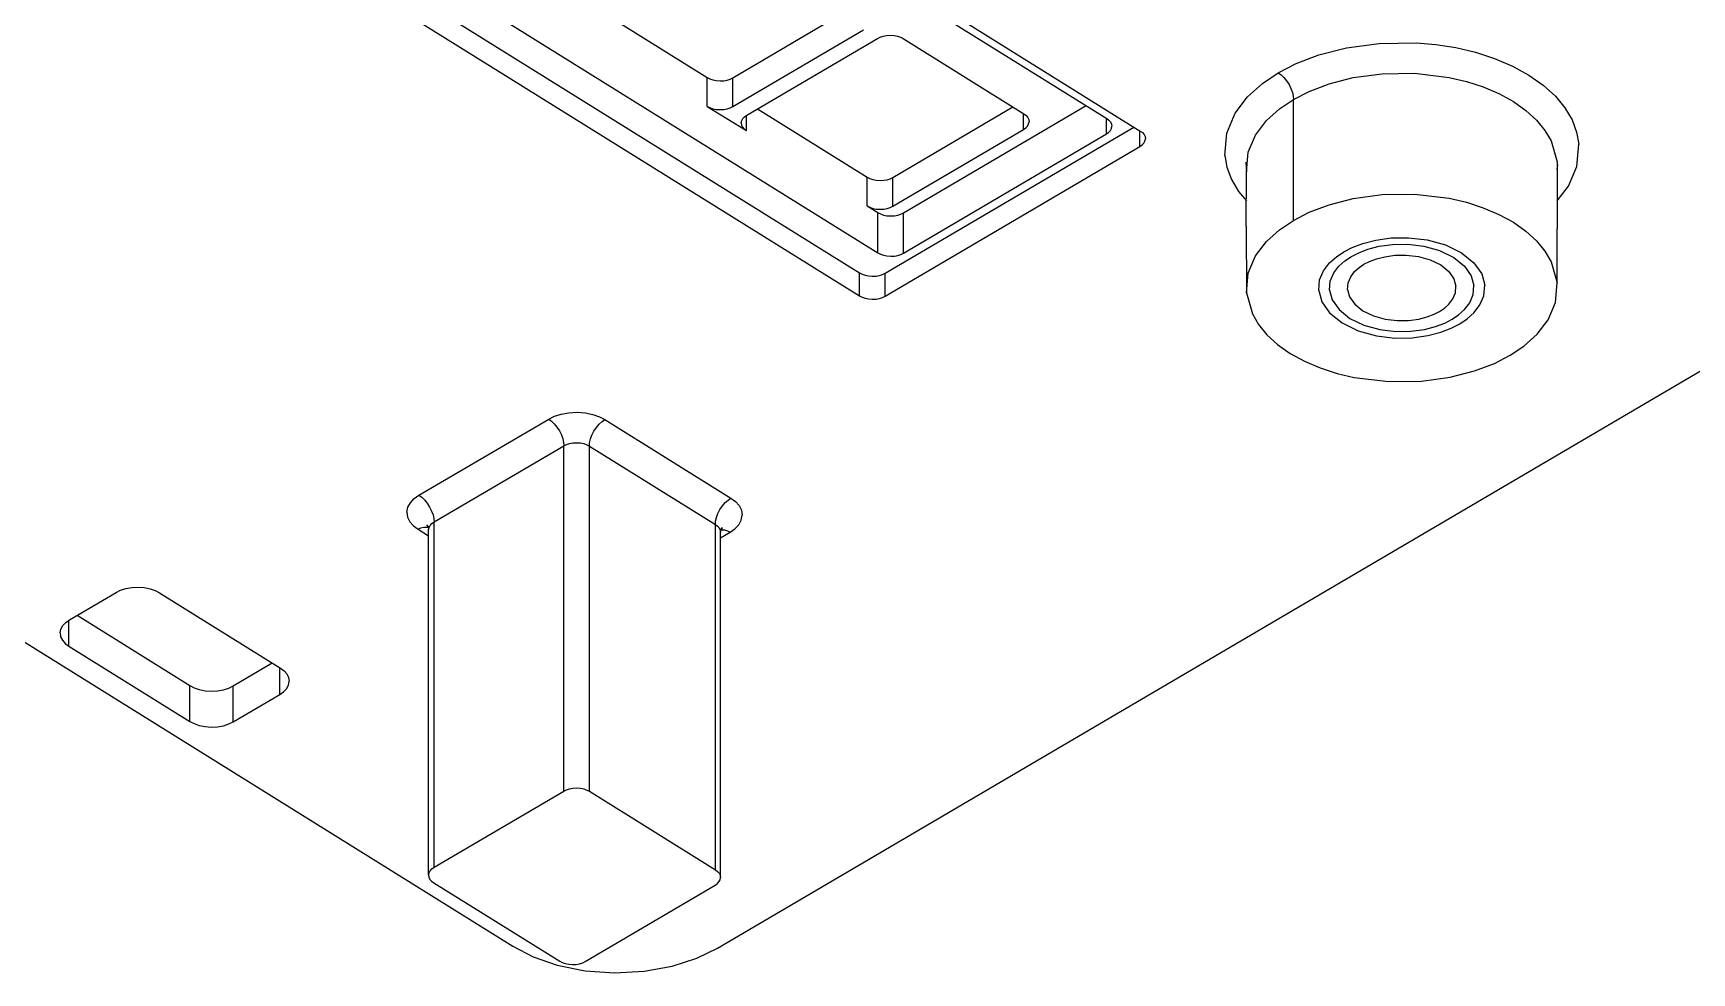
# Model space of a CAD drawing. Header units: millimetres. Extents: x -60 to 60, y -17 to 58.
# Drawn here: x -16.24 to 29.62, y -17.12 to 8.87 of the extents above; entities that cross this region are included whole.
import ezdxf

# ---------------------------------------------------------------- set-up
doc = ezdxf.new("R2010")
doc.units = ezdxf.units.MM
doc.layers.add('VISIBLE', color=7, linetype='Continuous')

msp = doc.modelspace()

# ---------------------------------------------------------------- linework, layer by layer
at = {"layer": 'VISIBLE'}
for p, q in [((-18.748, 26.801), (14.369, 6.165)), ((-27.79, 24.542), (7.115, 2.792)), ((-28.538, 24.14), (6.607, 2.24)), ((-28.716, 23.614), (6.607, 1.603)), ((-58.715, 18.341), (-2.978, -16.39)), ((2.678, -16.44), (58.632, 16.448)), ((5.81, 11.267), (13.442, 6.511)), ((-0.64, 9.535), (2.395, 7.644)), ((3.102, 7.638), (6.419, 9.587)), ((3.102, 6.842), (6.718, 8.967)), ((3.485, 6.603), (7.101, 8.728)), ((7.101, 8.728), (7.172, 8.763)), ((7.172, 8.763), (7.257, 8.79)), ((7.257, 8.79), (7.354, 8.808)), ((7.354, 8.808), (7.457, 8.813)), ((7.457, 8.813), (7.559, 8.806)), ((7.559, 8.806), (7.655, 8.787)), ((7.655, 8.787), (7.739, 8.758)), ((7.739, 8.758), (7.808, 8.722)), ((7.808, 8.722), (11.152, 6.638)), ((18.681, 8.031), (19.305, 8.269)), ((19.305, 8.269), (20.07, 8.465)), ((20.07, 8.465), (20.976, 8.589)), ((20.976, 8.589), (22.001, 8.603)), ((22.001, 8.603), (22.544, 8.558)), ((22.544, 8.558), (23.093, 8.472)), ((23.093, 8.472), (23.637, 8.344)), ((23.637, 8.344), (24.164, 8.174)), ((18.184, 7.775), (18.681, 8.031)), ((24.164, 8.174), (24.661, 7.963)), ((24.661, 7.963), (25.113, 7.714)), ((2.395, 6.848), (2.395, 7.644)), ((2.395, 7.644), (2.465, 7.608)), ((2.465, 7.608), (2.549, 7.579)), ((2.549, 7.579), (2.644, 7.559)), ((2.644, 7.559), (2.747, 7.552)), ((2.747, 7.552), (2.849, 7.558)), ((2.849, 7.558), (2.946, 7.575)), ((2.946, 7.575), (3.031, 7.603)), ((3.031, 7.603), (3.102, 7.638)), ((3.102, 6.842), (3.102, 7.638)), ((17.336, 7.112), (17.748, 7.482)), ((17.748, 7.482), (18.184, 7.775)), ((18.184, 7.775), (18.26, 7.72)), ((18.26, 7.72), (18.338, 7.646)), ((18.338, 7.646), (18.413, 7.555)), ((18.413, 7.555), (18.48, 7.451)), ((18.48, 7.451), (18.534, 7.341)), ((18.534, 7.341), (18.573, 7.231)), ((19.038, 7.261), (19.586, 7.47)), ((19.586, 7.47), (20.257, 7.643)), ((20.257, 7.643), (21.052, 7.751)), ((21.052, 7.751), (21.952, 7.764)), ((21.952, 7.764), (22.91, 7.648)), ((22.91, 7.648), (23.388, 7.536)), ((23.388, 7.536), (23.85, 7.387)), ((23.85, 7.387), (24.286, 7.202)), ((25.113, 7.714), (25.511, 7.433)), ((25.511, 7.433), (25.845, 7.127)), ((16.989, 6.655), (17.336, 7.112)), ((18.219, 6.78), (18.602, 7.037)), ((18.573, 7.231), (18.595, 7.128)), ((18.595, 7.128), (18.602, 7.037)), ((18.602, 7.037), (19.038, 7.261)), ((18.602, 3.693), (18.602, 7.037)), ((24.286, 7.202), (24.683, 6.983)), ((24.683, 6.983), (25.032, 6.737)), ((25.845, 7.127), (26.111, 6.803)), ((2.395, 6.848), (3.475, 6.175)), ((2.395, 6.848), (2.465, 6.812)), ((2.465, 6.812), (2.549, 6.783)), ((2.549, 6.783), (2.644, 6.763)), ((2.644, 6.763), (2.747, 6.756)), ((2.747, 6.756), (2.849, 6.762)), ((2.849, 6.762), (2.946, 6.779)), ((2.946, 6.779), (3.031, 6.807)), ((3.031, 6.807), (3.102, 6.842)), ((3.334, 6.39), (3.346, 6.452)), ((3.346, 6.452), (3.378, 6.51)), ((3.378, 6.51), (3.426, 6.561)), ((3.426, 6.561), (3.485, 6.603)), ((3.475, 6.175), (3.475, 6.595)), ((3.784, 6.778), (6.819, 4.887)), ((7.526, 4.881), (10.843, 6.83)), ((7.822, 3.9), (12.87, 6.867)), ((11.142, 6.21), (11.142, 6.644)), ((11.152, 6.638), (11.21, 6.595)), ((11.21, 6.595), (11.255, 6.543)), ((11.255, 6.543), (11.284, 6.485)), ((11.281, 6.361), (11.293, 6.422)), ((11.284, 6.485), (11.293, 6.422)), ((13.432, 6.083), (13.432, 6.517)), ((13.442, 6.511), (13.5, 6.468)), ((13.5, 6.468), (13.546, 6.416)), ((16.758, 6.11), (16.989, 6.655)), ((17.553, 6.054), (17.858, 6.455)), ((17.858, 6.455), (18.219, 6.78)), ((25.032, 6.737), (25.325, 6.468)), ((25.325, 6.468), (25.558, 6.184)), ((26.111, 6.803), (26.306, 6.47)), ((26.306, 6.47), (26.431, 6.135)), ((3.334, 6.39), (3.343, 6.328)), ((3.343, 6.328), (3.372, 6.27)), ((3.372, 6.27), (3.418, 6.218)), ((3.418, 6.218), (3.475, 6.175)), ((7.314, 2.234), (14.191, 6.276)), ((7.526, 4.085), (11.142, 6.21)), ((7.822, 2.786), (13.432, 6.083)), ((11.142, 6.21), (11.201, 6.252)), ((11.201, 6.252), (11.249, 6.303)), ((11.249, 6.303), (11.281, 6.361)), ((13.432, 6.083), (13.492, 6.125)), ((13.492, 6.125), (13.54, 6.176)), ((13.54, 6.176), (13.572, 6.234)), ((13.546, 6.416), (13.575, 6.358)), ((13.572, 6.234), (13.584, 6.296)), ((13.575, 6.358), (13.584, 6.296)), ((14.359, 5.738), (14.359, 6.172)), ((14.369, 6.165), (14.426, 6.122)), ((14.426, 6.122), (14.472, 6.071)), ((14.472, 6.071), (14.501, 6.012)), ((14.501, 6.012), (14.51, 5.95)), ((16.705, 5.49), (16.758, 6.11)), ((17.35, 5.576), (17.553, 6.054)), ((25.558, 6.184), (25.729, 5.891)), ((26.431, 6.135), (26.491, 5.806)), ((7.314, 1.597), (14.359, 5.738)), ((14.359, 5.738), (14.418, 5.779)), ((14.418, 5.779), (14.466, 5.83)), ((14.466, 5.83), (14.498, 5.888)), ((14.498, 5.888), (14.51, 5.95)), ((17.304, 5.032), (17.35, 5.576)), ((25.729, 5.891), (25.892, 5.309)), ((26.438, 5.186), (26.491, 5.806)), ((16.705, 5.49), (16.764, 5.161)), ((16.764, 5.161), (16.89, 4.826)), ((17.286, 5.306), (17.304, 5.032)), ((25.892, 5.309), (25.897, 3.46)), ((25.892, 5.103), (25.91, 5.23)), ((25.91, 5.23), (25.91, 5.23)), ((26.207, 4.641), (26.438, 5.186)), ((6.819, 4.091), (6.819, 4.887)), ((6.819, 4.887), (6.889, 4.851)), ((6.889, 4.851), (6.973, 4.822)), ((6.973, 4.822), (7.068, 4.803)), ((7.068, 4.803), (7.171, 4.795)), ((7.171, 4.795), (7.273, 4.801)), ((7.273, 4.801), (7.37, 4.819)), ((7.37, 4.819), (7.455, 4.846)), ((7.455, 4.846), (7.526, 4.881)), ((7.526, 4.085), (7.526, 4.881)), ((16.89, 4.826), (17.085, 4.493)), ((17.298, 3.536), (17.304, 5.032)), ((25.895, 4.231), (26.207, 4.641)), ((17.085, 4.493), (17.301, 4.23)), ((19.586, 4.126), (20.257, 4.299)), ((20.257, 4.299), (21.052, 4.408)), ((21.052, 4.408), (21.952, 4.42)), ((21.952, 4.42), (22.91, 4.305)), ((22.91, 4.305), (23.388, 4.193)), ((23.388, 4.193), (23.85, 4.043)), ((6.819, 4.091), (7.115, 3.907)), ((6.819, 4.091), (6.889, 4.055)), ((6.889, 4.055), (6.973, 4.026)), ((6.973, 4.026), (7.068, 4.007)), ((7.068, 4.007), (7.171, 3.999)), ((7.115, 2.792), (7.115, 3.907)), ((7.115, 3.907), (7.185, 3.871)), ((7.171, 3.999), (7.273, 4.005)), ((7.185, 3.871), (7.269, 3.841)), ((7.269, 3.841), (7.364, 3.822)), ((7.273, 4.005), (7.37, 4.022)), ((7.364, 3.822), (7.467, 3.815)), ((7.37, 4.022), (7.455, 4.05)), ((7.455, 4.05), (7.526, 4.085)), ((7.467, 3.815), (7.569, 3.82)), ((7.569, 3.82), (7.666, 3.838)), ((7.666, 3.838), (7.751, 3.866)), ((7.751, 3.866), (7.822, 3.9)), ((7.822, 2.786), (7.822, 3.9)), ((18.219, 3.436), (18.602, 3.693)), ((18.602, 3.693), (19.038, 3.918)), ((19.038, 3.918), (19.586, 4.126)), ((23.85, 4.043), (24.286, 3.858)), ((24.286, 3.858), (24.683, 3.64)), ((17.298, 3.536), (17.304, 1.688)), ((17.858, 3.111), (18.219, 3.436)), ((21.306, 3.207), (21.787, 3.214)), ((21.787, 3.214), (22.3, 3.152)), ((24.683, 3.64), (25.032, 3.393)), ((25.032, 3.393), (25.325, 3.124)), ((25.892, 1.965), (25.897, 3.46)), ((7.115, 2.792), (7.185, 2.756)), ((7.185, 2.756), (7.269, 2.727)), ((7.751, 2.751), (7.822, 2.786)), ((17.553, 2.71), (17.858, 3.111)), ((19.791, 2.688), (19.995, 2.825)), ((19.995, 2.825), (20.229, 2.945)), ((20.204, 2.695), (20.407, 2.799)), ((20.229, 2.945), (20.522, 3.057)), ((20.407, 2.799), (20.662, 2.896)), ((20.522, 3.057), (20.881, 3.149)), ((20.662, 2.896), (20.974, 2.977)), ((20.881, 3.149), (21.306, 3.207)), ((20.974, 2.977), (21.344, 3.027)), ((21.344, 3.027), (21.763, 3.033)), ((21.763, 3.033), (22.208, 2.979)), ((22.208, 2.979), (22.645, 2.858)), ((22.3, 3.152), (22.803, 3.012)), ((22.645, 2.858), (23.033, 2.67)), ((22.803, 3.012), (23.248, 2.796)), ((23.248, 2.796), (23.592, 2.521)), ((25.325, 3.124), (25.558, 2.84)), ((25.558, 2.84), (25.729, 2.548)), ((7.269, 2.727), (7.364, 2.708)), ((7.364, 2.708), (7.467, 2.7)), ((7.467, 2.7), (7.569, 2.706)), ((7.569, 2.706), (7.666, 2.723)), ((7.666, 2.723), (7.751, 2.751)), ((17.35, 2.232), (17.553, 2.71)), ((19.326, 2.044), (19.435, 2.299)), ((19.435, 2.299), (19.598, 2.514)), ((19.598, 2.514), (19.791, 2.688)), ((19.717, 2.238), (19.859, 2.424)), ((19.859, 2.424), (20.026, 2.575)), ((20.026, 2.575), (20.204, 2.695)), ((20.293, 2.275), (20.419, 2.388)), ((20.419, 2.388), (20.553, 2.478)), ((20.553, 2.478), (20.705, 2.556)), ((20.705, 2.556), (20.896, 2.629)), ((20.896, 2.629), (21.13, 2.689)), ((21.13, 2.689), (21.407, 2.727)), ((21.407, 2.727), (21.721, 2.731)), ((21.721, 2.731), (22.056, 2.691)), ((22.056, 2.691), (22.384, 2.6)), ((22.384, 2.6), (22.674, 2.459)), ((22.674, 2.459), (22.898, 2.279)), ((23.033, 2.67), (23.331, 2.43)), ((23.331, 2.43), (23.52, 2.162)), ((23.592, 2.521), (23.808, 2.212)), ((25.729, 2.548), (25.892, 1.965)), ((6.607, 1.603), (6.607, 2.24)), ((6.607, 2.24), (6.676, 2.204)), ((6.676, 2.204), (6.76, 2.175)), ((6.76, 2.175), (6.856, 2.156)), ((6.856, 2.156), (6.958, 2.148)), ((6.958, 2.148), (7.061, 2.154)), ((7.061, 2.154), (7.158, 2.172)), ((7.158, 2.172), (7.243, 2.199)), ((7.243, 2.199), (7.314, 2.234)), ((7.314, 1.597), (7.314, 2.234)), ((17.304, 1.688), (17.35, 2.232)), ((19.301, 1.753), (19.326, 2.044)), ((19.601, 1.762), (19.622, 2.015)), ((19.622, 2.015), (19.717, 2.238)), ((20.1, 1.778), (20.116, 1.968)), ((20.116, 1.968), (20.187, 2.135)), ((20.187, 2.135), (20.293, 2.275)), ((22.898, 2.279), (23.039, 2.078)), ((23.039, 2.078), (23.096, 1.875)), ((23.08, 1.685), (23.096, 1.875)), ((23.52, 2.162), (23.595, 1.891)), ((23.573, 1.638), (23.595, 1.891)), ((23.808, 2.212), (23.895, 1.901)), ((23.87, 1.61), (23.895, 1.901)), ((25.845, 1.421), (25.892, 1.965)), ((6.607, 1.603), (6.676, 1.567)), ((6.676, 1.567), (6.76, 1.538)), ((6.76, 1.538), (6.856, 1.519)), ((6.856, 1.519), (6.958, 1.512)), ((6.958, 1.512), (7.061, 1.517)), ((7.061, 1.517), (7.158, 1.535)), ((7.158, 1.535), (7.243, 1.562)), ((7.243, 1.562), (7.314, 1.597)), ((17.304, 1.688), (17.466, 1.105)), ((19.301, 1.753), (19.388, 1.441)), ((19.388, 1.441), (19.604, 1.133)), ((19.601, 1.762), (19.676, 1.491)), ((19.676, 1.491), (19.864, 1.223)), ((20.1, 1.778), (20.157, 1.575)), ((20.157, 1.575), (20.298, 1.374)), ((22.777, 1.265), (22.902, 1.379)), ((22.902, 1.379), (23.009, 1.518)), ((23.009, 1.518), (23.08, 1.685)), ((23.337, 1.229), (23.479, 1.416)), ((23.479, 1.416), (23.573, 1.638)), ((23.761, 1.354), (23.87, 1.61)), ((25.642, 0.943), (25.845, 1.421)), ((17.466, 1.105), (17.638, 0.813)), ((19.604, 1.133), (19.948, 0.857)), ((19.864, 1.223), (20.163, 0.983)), ((20.163, 0.983), (20.55, 0.796)), ((20.298, 1.374), (20.522, 1.194)), ((20.522, 1.194), (20.812, 1.053)), ((20.812, 1.053), (21.14, 0.962)), ((21.14, 0.962), (21.474, 0.922)), ((21.474, 0.922), (21.788, 0.926)), ((21.788, 0.926), (22.066, 0.964)), ((22.066, 0.964), (22.3, 1.024)), ((22.3, 1.024), (22.491, 1.097)), ((22.491, 1.097), (22.643, 1.175)), ((22.643, 1.175), (22.777, 1.265)), ((22.789, 0.854), (22.991, 0.958)), ((22.991, 0.958), (23.169, 1.078)), ((23.169, 1.078), (23.337, 1.229)), ((23.2, 0.828), (23.405, 0.966)), ((23.405, 0.966), (23.598, 1.14)), ((23.598, 1.14), (23.761, 1.354)), ((25.338, 0.542), (25.642, 0.943)), ((17.638, 0.813), (17.871, 0.529)), ((17.871, 0.529), (18.164, 0.26)), ((19.948, 0.857), (20.393, 0.641)), ((20.393, 0.641), (20.896, 0.501)), ((20.55, 0.796), (20.988, 0.674)), ((20.896, 0.501), (21.408, 0.439)), ((20.988, 0.674), (21.433, 0.62)), ((21.433, 0.62), (21.852, 0.626)), ((21.852, 0.626), (22.222, 0.677)), ((21.89, 0.446), (22.315, 0.504)), ((22.222, 0.677), (22.534, 0.757)), ((22.315, 0.504), (22.674, 0.597)), ((22.534, 0.757), (22.789, 0.854)), ((22.674, 0.597), (22.967, 0.708)), ((22.967, 0.708), (23.2, 0.828)), ((24.977, 0.217), (25.338, 0.542)), ((18.164, 0.26), (18.513, 0.014)), ((18.513, 0.014), (18.91, -0.205)), ((21.408, 0.439), (21.89, 0.446)), ((24.594, -0.04), (24.977, 0.217)), ((18.91, -0.205), (19.346, -0.39)), ((19.346, -0.39), (19.808, -0.54)), ((23.61, -0.473), (24.158, -0.264)), ((24.158, -0.264), (24.594, -0.04)), ((19.808, -0.54), (20.286, -0.652)), ((20.286, -0.652), (21.244, -0.767)), ((21.244, -0.767), (22.144, -0.755)), ((22.144, -0.755), (22.939, -0.646)), ((22.939, -0.646), (23.61, -0.473)), ((-5.576, -3.913), (-1.99, -1.804)), ((-1.99, -1.804), (-1.833, -1.728)), ((-1.99, -1.804), (-1.914, -1.86)), ((-1.833, -1.728), (-1.645, -1.667)), ((-1.645, -1.667), (-1.433, -1.629)), ((-1.433, -1.629), (-1.207, -1.616)), ((-1.207, -1.616), (-0.982, -1.633)), ((-0.982, -1.633), (-0.772, -1.675)), ((-0.772, -1.675), (-0.587, -1.739)), ((-0.587, -1.739), (-0.434, -1.818)), ((-0.512, -1.872), (-0.434, -1.818)), ((-0.434, -1.818), (3.049, -3.989)), ((-1.914, -1.86), (-1.836, -1.934)), ((-1.836, -1.934), (-1.761, -2.025)), ((-1.761, -2.025), (-1.694, -2.129)), ((-1.694, -2.129), (-1.64, -2.239)), ((-1.694, -2.129), (-1.64, -2.239)), ((-1.64, -2.239), (-1.601, -2.349)), ((-1.64, -2.239), (-1.601, -2.349)), ((-0.834, -2.355), (-0.794, -2.246)), ((-0.794, -2.246), (-0.739, -2.137)), ((-0.739, -2.137), (-0.67, -2.035)), ((-0.67, -2.035), (-0.593, -1.945)), ((-0.593, -1.945), (-0.512, -1.872)), ((-5.158, -4.651), (-1.572, -2.543)), ((-1.601, -2.349), (-1.579, -2.451)), ((-1.579, -2.451), (-1.572, -2.543)), ((-1.572, -2.543), (-1.501, -2.508)), ((-1.572, -12.096), (-1.572, -2.543)), ((-1.501, -2.508), (-1.415, -2.48)), ((-1.415, -2.48), (-1.319, -2.463)), ((-1.319, -2.463), (-1.216, -2.457)), ((-1.216, -2.457), (-1.114, -2.464)), ((-1.114, -2.464), (-1.018, -2.484)), ((-1.018, -2.484), (-0.934, -2.513)), ((-0.934, -2.513), (-0.865, -2.549)), ((-0.865, -2.549), (-0.857, -2.458)), ((-0.865, -12.102), (-0.865, -2.549)), ((-0.865, -2.549), (2.619, -4.72)), ((-0.857, -2.458), (-0.834, -2.355)), ((-5.883, -4.244), (-5.813, -4.117)), ((-5.813, -4.117), (-5.707, -4.005)), ((-5.707, -4.005), (-5.576, -3.913)), ((-5.576, -3.913), (-5.5, -3.968)), ((-5.5, -3.968), (-5.423, -4.042)), ((-5.423, -4.042), (-5.348, -4.133)), ((2.814, -4.205), (2.891, -4.116)), ((2.891, -4.116), (2.971, -4.043)), ((2.971, -4.043), (3.049, -3.989)), ((3.049, -3.989), (3.176, -4.084)), ((3.176, -4.084), (3.276, -4.197)), ((-5.91, -4.38), (-5.883, -4.244)), ((-5.91, -4.38), (-5.89, -4.517)), ((-5.91, -4.38), (-5.89, -4.517)), ((-5.89, -4.517), (-5.826, -4.646)), ((-5.89, -4.517), (-5.826, -4.646)), ((-5.348, -4.133), (-5.281, -4.237)), ((-5.281, -4.237), (-5.227, -4.347)), ((-5.227, -4.347), (-5.188, -4.457)), ((-5.188, -4.457), (-5.165, -4.56)), ((-5.165, -4.56), (-5.158, -4.651)), ((2.626, -4.628), (2.649, -4.526)), ((2.649, -4.526), (2.689, -4.417)), ((2.689, -4.417), (2.745, -4.308)), ((2.745, -4.308), (2.814, -4.205)), ((3.276, -4.197), (3.34, -4.326)), ((3.334, -4.599), (3.36, -4.462)), ((3.34, -4.326), (3.36, -4.462)), ((-5.826, -4.646), (-5.725, -4.759)), ((-5.725, -4.759), (-5.599, -4.854)), ((-5.599, -4.854), (-5.521, -4.816)), ((-5.599, -4.854), (-5.31, -5.034)), ((-5.521, -4.816), (-5.441, -4.794)), ((-5.441, -4.794), (-5.364, -4.793)), ((-5.373, -4.733), (-5.329, -4.789)), ((-5.364, -4.793), (-5.322, -4.806)), ((-5.35, -4.738), (-5.315, -4.824)), ((-5.323, -4.765), (-5.31, -4.863)), ((-5.31, -4.863), (-5.298, -4.802)), ((-5.31, -14.416), (-5.31, -4.863)), ((-5.31, -4.863), (-5.31, -4.863)), ((-5.298, -4.802), (-5.266, -4.744)), ((-5.266, -4.744), (-5.218, -4.693)), ((-5.218, -4.693), (-5.158, -4.651)), ((-5.158, -14.204), (-5.158, -4.651)), ((2.619, -4.72), (2.626, -4.628)), ((2.619, -14.273), (2.619, -4.72)), ((2.619, -4.72), (2.676, -4.763)), ((2.676, -4.763), (2.722, -4.814)), ((2.676, -4.763), (2.722, -4.814)), ((2.722, -4.814), (2.751, -4.873)), ((2.722, -4.814), (2.751, -4.873)), ((2.751, -4.873), (2.76, -4.935)), ((2.76, -4.935), (2.773, -4.837)), ((2.76, -5.087), (3.027, -4.93)), ((2.76, -14.488), (2.76, -4.935)), ((2.767, -4.885), (2.797, -4.81)), ((2.771, -4.874), (2.798, -4.866)), ((2.78, -4.852), (2.816, -4.805)), ((2.781, -4.852), (2.817, -4.825)), ((2.798, -4.866), (2.873, -4.868)), ((2.873, -4.868), (2.951, -4.891)), ((2.951, -4.891), (3.027, -4.93)), ((2.951, -4.891), (3.027, -4.93)), ((3.027, -4.93), (3.157, -4.838)), ((3.157, -4.838), (3.263, -4.726)), ((3.263, -4.726), (3.334, -4.599)), ((3.263, -4.726), (3.334, -4.599)), ((-15.242, -7.358), (-13.951, -6.599)), ((-13.951, -6.599), (-13.83, -6.54)), ((-13.83, -6.54), (-13.685, -6.493)), ((-13.685, -6.493), (-13.52, -6.463)), ((-13.52, -6.463), (-13.346, -6.454)), ((-13.346, -6.454), (-13.172, -6.466)), ((-13.346, -6.454), (-13.172, -6.466)), ((-13.172, -6.466), (-13.009, -6.499)), ((-13.172, -6.466), (-13.009, -6.499)), ((-13.009, -6.499), (-12.867, -6.549)), ((-13.009, -6.499), (-12.867, -6.549)), ((-12.867, -6.549), (-12.749, -6.61)), ((-12.749, -6.61), (-9.404, -8.694)), ((-15.03, -7.233), (-11.915, -9.174)), ((-15.5, -7.72), (-15.479, -7.614)), ((-15.5, -7.72), (-15.484, -7.825)), ((-15.479, -7.614), (-15.425, -7.516)), ((-15.425, -7.516), (-15.343, -7.429)), ((-15.343, -7.429), (-15.242, -7.358)), ((-15.259, -8.085), (-15.259, -7.37)), ((-15.484, -7.825), (-15.435, -7.924)), ((-15.435, -7.924), (-15.357, -8.012)), ((-15.357, -8.012), (-15.259, -8.085)), ((-15.259, -8.085), (-11.915, -10.169)), ((-10.713, -9.185), (-9.634, -8.551)), ((-9.422, -9.421), (-9.422, -8.683)), ((-9.404, -8.694), (-9.307, -8.767)), ((-9.307, -8.767), (-9.229, -8.855)), ((-9.239, -9.263), (-9.185, -9.165)), ((-9.229, -8.855), (-9.18, -8.954)), ((-9.185, -9.165), (-9.164, -9.059)), ((-9.18, -8.954), (-9.164, -9.059)), ((-11.915, -10.169), (-11.915, -9.174)), ((-11.915, -9.174), (-11.797, -9.235)), ((-11.797, -9.235), (-11.654, -9.285)), ((-11.654, -9.285), (-11.492, -9.318)), ((-11.492, -9.318), (-11.318, -9.33)), ((-11.318, -9.33), (-11.143, -9.321)), ((-11.143, -9.321), (-10.979, -9.291)), ((-10.979, -9.291), (-10.834, -9.244)), ((-10.834, -9.244), (-10.713, -9.185)), ((-10.713, -10.18), (-10.713, -9.185)), ((-10.713, -10.18), (-9.422, -9.421)), ((-9.422, -9.421), (-9.321, -9.35)), ((-9.321, -9.35), (-9.239, -9.263)), ((-11.915, -10.169), (-11.797, -10.23)), ((-11.797, -10.23), (-11.654, -10.28)), ((-11.654, -10.28), (-11.492, -10.313)), ((-11.492, -10.313), (-11.318, -10.325)), ((-11.318, -10.325), (-11.143, -10.316)), ((-11.143, -10.316), (-10.979, -10.286)), ((-10.979, -10.286), (-10.834, -10.239)), ((-10.834, -10.239), (-10.713, -10.18)), ((-5.158, -14.204), (-1.572, -12.096)), ((-1.572, -12.096), (-1.501, -12.061)), ((-1.501, -12.061), (-1.415, -12.033)), ((-1.415, -12.033), (-1.319, -12.016)), ((-1.319, -12.016), (-1.216, -12.01)), ((-1.216, -12.01), (-1.114, -12.017)), ((-1.114, -12.017), (-1.018, -12.037)), ((-1.018, -12.037), (-0.934, -12.066)), ((-0.934, -12.066), (-0.865, -12.102)), ((-0.865, -12.102), (2.619, -14.273)), ((-5.218, -14.246), (-5.158, -14.204)), ((-5.31, -14.416), (-5.298, -14.355)), ((-5.31, -14.416), (-5.301, -14.479)), ((-5.301, -14.479), (-5.272, -14.537)), ((-5.298, -14.355), (-5.266, -14.297)), ((-5.272, -14.537), (-5.226, -14.589)), ((-5.266, -14.297), (-5.218, -14.246)), ((-5.226, -14.589), (-5.169, -14.632)), ((-5.169, -14.632), (-1.685, -16.802)), ((2.609, -14.7), (2.668, -14.658)), ((2.619, -14.273), (2.676, -14.316)), ((2.668, -14.658), (2.716, -14.608)), ((2.676, -14.316), (2.722, -14.367)), ((2.716, -14.608), (2.748, -14.55)), ((2.722, -14.367), (2.751, -14.426)), ((2.748, -14.55), (2.76, -14.488)), ((2.751, -14.426), (2.76, -14.488)), ((-0.978, -16.809), (2.609, -14.7)), ((-2.978, -16.39), (-2.423, -16.678)), ((2.11, -16.718), (2.678, -16.44)), ((-2.423, -16.678), (-1.751, -16.911)), ((-1.751, -16.911), (-0.985, -17.065)), ((-1.685, -16.802), (-1.616, -16.838)), ((-1.616, -16.838), (-1.532, -16.867)), ((-1.532, -16.867), (-1.436, -16.887)), ((-1.436, -16.887), (-1.334, -16.894)), ((-1.334, -16.894), (-1.231, -16.889)), ((-1.231, -16.889), (-1.135, -16.871)), ((-1.135, -16.871), (-1.049, -16.843)), ((-1.049, -16.843), (-0.978, -16.809)), ((0.654, -17.08), (1.426, -16.939)), ((1.426, -16.939), (2.11, -16.718)), ((-0.985, -17.065), (-0.167, -17.124)), ((-0.167, -17.124), (0.654, -17.08))]:
    msp.add_line(p, q, dxfattribs=at)

doc.saveas('drawing.dxf')
